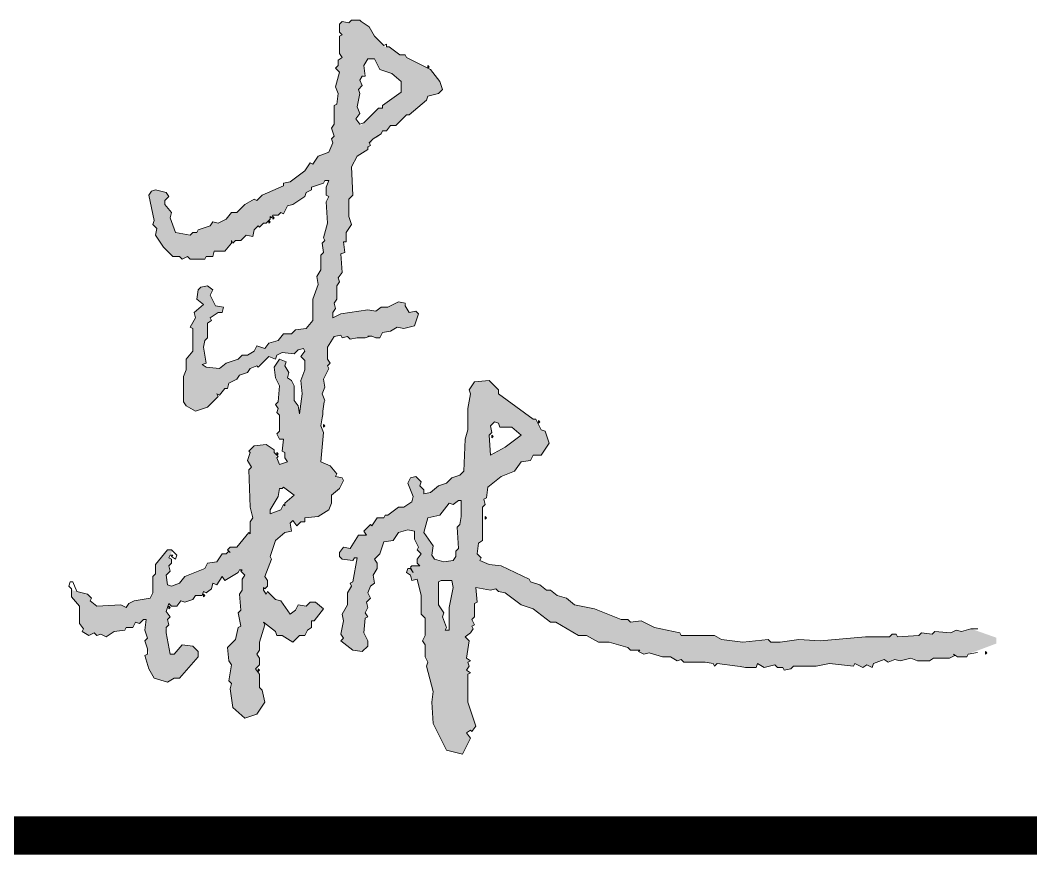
# Model space of a CAD drawing. Extents: x 609585 to 758557, y 501145 to 763045.
# Drawn here: x 756492 to 757408, y 509727 to 510484 of the extents above; entities that cross this region are included whole.
import ezdxf

# ---------------------------------------------------------------- set-up
doc = ezdxf.new("R2010")
doc.units = 0
doc.header["$LTSCALE"] = 1000
doc.header["$MEASUREMENT"] = 0
doc.layers.add('图框', color=140, linetype='Continuous')
doc.layers.add('签名', color=7, linetype='Continuous', lineweight=18)

msp = doc.modelspace()

# ---------------------------------------------------------------- hatches: boundary and pattern name
at = {"layer": '签名'}
h = msp.add_hatch(color=2, dxfattribs=at)
h.dxf.hatch_style = 1
h.paths.add_polyline_path([(756688.53, 510006.21), (756682.48, 510006.21), (756680.07, 510003.79), (756681.27, 510002.58), (756678.86, 510000.16), (756675.23, 510000.16), (756670.39, 509992.9), (756661.92, 509991.69), (756659.5, 509986.86), (756641.36, 509979.6), (756636.52, 509973.55), (756629.26, 509971.13), (756625.63, 509972.34), (756624.42, 509980.81), (756628.05, 509984.44), (756626.84, 509989.28), (756629.26, 509991.69), (756629.26, 509995.32), (756626.84, 509996.53), (756630.07, 510002.98), (756629.26, 510003.79), (756625.63, 510003.79), (756614.75, 509990.48), (756614.75, 509982.02), (756612.33, 509979.6), (756612.33, 509965.08), (756609.91, 509960.24), (756595.39, 509957.83), (756590.55, 509955.41), (756588.14, 509951.78), (756583.3, 509954.2), (756561.52, 509952.99), (756555.48, 509957.83), (756556.69, 509960.24), (756553.06, 509963.87), (756540.15, 509967.1), (756538.54, 509968.71), (756538.54, 509961.45), (756545.8, 509952.99), (756545.8, 509937.26), (756549.43, 509932.42), (756548.22, 509930), (756554.27, 509926.38), (756559.11, 509928.8), (756561.52, 509926.38), (756565.15, 509927.59), (756569.99, 509925.17), (756577.25, 509930), (756586.93, 509931.21), (756588.14, 509933.63), (756594.18, 509933.63), (756596.6, 509938.47), (756600.23, 509937.26), (756603.86, 509940.89), (756606.28, 509940.89), (756605.07, 509931.21), (756607.49, 509923.96), (756605.07, 509921.54), (756608.87, 509910.13), (756605.07, 509908.23), (756608.7, 509896.14), (756613.54, 509887.67), (756625.63, 509884.04), (756631.68, 509887.67), (756636.52, 509887.67), (756653.45, 509907.02), (756653.45, 509911.86), (756648.62, 509916.7), (756638.94, 509917.91), (756631.68, 509909.44), (756628.05, 509909.44), (756623.66, 509932.87), (756626.84, 509936.05), (756625.63, 509940.89), (756628.05, 509943.31), (756624.42, 509948.15), (756626.84, 509955.41), (756629.26, 509952.99), (756634.1, 509952.99), (756637.73, 509957.83), (756641.36, 509956.62), (756648.62, 509959.04), (756651.03, 509962.66), (756657.08, 509962.66), (756658.29, 509966.29), (756660.71, 509965.08), (756665.55, 509968.71), (756666.76, 509973.55), (756670.39, 509972.34), (756675.23, 509979.6), (756677.65, 509975.97), (756689.74, 509983.23), (756690.95, 509985.65), (756693.37, 509985.65), (756692.16, 509984.44), (756695.79, 509980.81), (756693.37, 509977.18), (756693.37, 509967.5), (756690.95, 509963.87), (756692.16, 509949.36), (756689.74, 509946.94), (756692.16, 509934.84), (756689.74, 509933.63), (756687.32, 509922.75), (756680.07, 509915.49), (756681.27, 509903.39), (756683.69, 509899.76), (756681.27, 509885.25), (756683.69, 509882.83), (756682.48, 509877.99), (756684.9, 509861.06), (756695.79, 509851.38), (756706.68, 509855.01), (756713.93, 509865.9), (756711.51, 509876.78), (756709.1, 509879.2), (756709.1, 509891.3), (756705.47, 509896.14), (756709.1, 509899.76), (756709.1, 509905.81), (756706.68, 509909.44), (756709.1, 509913.07), (756709.1, 509920.33), (756713.93, 509936.05), (756712.72, 509938.47), (756723.61, 509930), (756724.82, 509926.38), (756729.66, 509926.38), (756739.34, 509920.33), (756745.38, 509926.38), (756750.22, 509926.38), (756752.64, 509931.21), (756756.27, 509933.63), (756756.27, 509939.68), (756758.69, 509939.68), (756767.16, 509950.57), (756759.9, 509956.62), (756755.06, 509956.62), (756751.43, 509952.99), (756744.17, 509954.2), (756741.75, 509949.36), (756736.92, 509945.73), (756728.45, 509957.83), (756723.61, 509959.04), (756716.35, 509966.29), (756715.14, 509963.87), (756712.72, 509967.5), (756712.72, 509969.92), (756713.93, 509968.71), (756716.35, 509971.13), (756716.35, 509975.97), (756713.93, 509979.6), (756719.98, 509995.32), (756718.77, 509997.74), (756723.61, 510012.26), (756732.08, 510019.52), (756738.13, 510020.72), (756736.92, 510027.98), (756739.34, 510030.4), (756742.96, 510025.56), (756746.59, 510029.19), (756750.22, 510029.19), (756750.22, 510032.82), (756756.94, 510033.49), (756757.48, 510034.03), (756757.92, 510033.59), (756762.32, 510034.03), (756771.99, 510040.08), (756774.41, 510046.13), (756774.41, 510053.38), (756781.67, 510059.43), (756785.3, 510066.69), (756784.09, 510069.11), (756778.04, 510070.32), (756779.25, 510072.74), (756773.2, 510080), (756764.74, 510083.62), (756767.16, 510110.24), (756764.74, 510116.28), (756766.47, 510126.7), (756766.5, 510129.34), (756767.71, 510137.8), (756768.37, 510139.27), (756765.95, 510145.31), (756768.37, 510151.36), (756767.16, 510158.62), (756771.99, 510168.3), (756770.79, 510170.72), (756773.2, 510173.13), (756770.79, 510176.76), (756770.79, 510187.65), (756776.83, 510197.33), (756782.88, 510198.54), (756784.09, 510196.12), (756788.93, 510197.33), (756791.35, 510194.91), (756797.4, 510196.12), (756799.16, 510195.95), (756804, 510195.95), (756808.28, 510197.33), (756808.89, 510197.58), (756812.52, 510197.58), (756814.33, 510196.12), (756817.96, 510196.12), (756820.38, 510200.96), (756827.64, 510202.16), (756833.68, 510205.79), (756839.73, 510204.58), (756849.41, 510207), (756853.04, 510217.89), (756850.62, 510220.31), (756844.57, 510219.1), (756839.29, 510227.9), (756834.89, 510228.78), (756825.22, 510223.94), (756819.17, 510223.94), (756814.33, 510220.31), (756807.07, 510221.52), (756782.88, 510217.89), (756775.62, 510214.26), (756775.62, 510219.1), (756778.04, 510222.73), (756776.83, 510227.57), (756779.25, 510231.2), (756779.25, 510243.29), (756781.67, 510246.92), (756780.46, 510250.55), (756784.09, 510255.39), (756782.88, 510272.32), (756786.51, 510273.53), (756785.3, 510283.21), (756787.72, 510283.21), (756787.72, 510291.68), (756792.56, 510298.93), (756790.14, 510306.19), (756790.14, 510321.92), (756793.77, 510325.54), (756792.56, 510350.95), (756797.4, 510360.62), (756807.07, 510366.67), (756809.3, 510370.69), (756811.91, 510376.35), (756816.87, 510378), (756820.38, 510383.6), (756824.01, 510383.6), (756827.64, 510388.44), (756832.47, 510388.44), (756842.15, 510398.12), (756844.57, 510398.12), (756860.3, 510411.43), (756861.51, 510415.05), (756871.18, 510417.47), (756874.81, 510421.1), (756872.39, 510428.36), (756863.92, 510439.25), (756842.15, 510450.13), (756840.94, 510452.55), (756836.1, 510452.55), (756826.43, 510459.81), (756822.8, 510459.81), (756813.12, 510469.49), (756808.28, 510477.95), (756799.21, 510484), (756792.56, 510484), (756790.14, 510481.58), (756784.09, 510482.79), (756781.67, 510480.37), (756781.67, 510473.12), (756784.09, 510470.7), (756781.67, 510469.49), (756781.67, 510453.76), (756784.09, 510450.13), (756780.46, 510447.71), (756780.46, 510442.88), (756778.04, 510440.46), (756781.67, 510436.83), (756778.04, 510423.52), (756780.46, 510417.47), (756779.25, 510407.8), (756776.83, 510406.59), (756776.83, 510389.65), (756774.41, 510386.02), (756776.83, 510378.77), (756774.41, 510376.35), (756775.62, 510372.72), (756771.99, 510364.25), (756762.32, 510360.62), (756757.48, 510353.36), (756755.06, 510354.57), (756750.22, 510347.32), (756736.92, 510337.64), (756730.87, 510336.43), (756730.87, 510334.01), (756711.51, 510325.54), (756706.68, 510320.71), (756704.26, 510321.92), (756695.79, 510317.08), (756688.53, 510309.82), (756683.69, 510309.82), (756678.86, 510303.77), (756671.6, 510300.14), (756666.76, 510301.35), (756664.34, 510297.72), (756653.45, 510294.09), (756652.24, 510291.68), (756648.62, 510291.68), (756646.2, 510289.26), (756632.89, 510291.68), (756628.05, 510304.98), (756629.26, 510309.82), (756623.21, 510317.08), (756623.21, 510320.71), (756626.84, 510324.33), (756624.42, 510327.96), (756614.75, 510330.38), (756611.12, 510329.17), (756608.7, 510325.54), (756613.54, 510302.56), (756612.33, 510298.93), (756615.96, 510295.3), (756614.75, 510289.26), (756622, 510278.37), (756630.47, 510269.9), (756636.52, 510269.9), (756638.94, 510267.48), (756643.78, 510269.9), (756646.2, 510267.48), (756659.5, 510267.48), (756660.71, 510269.9), (756666.76, 510269.9), (756667.97, 510274.74), (756677.65, 510274.74), (756683.69, 510282), (756683.69, 510284.42), (756684.9, 510282), (756687.32, 510284.42), (756692.16, 510284.42), (756697, 510289.26), (756703.05, 510288.05), (756704.26, 510294.09), (756707.89, 510297.72), (756709.1, 510296.51), (756712.72, 510300.14), (756715.14, 510300.14), (756718.77, 510303.77), (756718.77, 510306.19), (756719.98, 510304.98), (756721.19, 510307.4), (756726.03, 510307.4), (756728.45, 510309.82), (756730.87, 510308.61), (756734.5, 510315.87), (756739.34, 510317.08), (756750.22, 510324.33), (756751.43, 510327.96), (756756.27, 510330.38), (756756.27, 510332.8), (756767.16, 510336.43), (756768.37, 510338.85), (756771.99, 510338.85), (756769.58, 510332.8), (756769.58, 510325.54), (756771.99, 510324.33), (756769.58, 510319.5), (756770.79, 510300.14), (756767.16, 510286.84), (756768.37, 510284.42), (756765.95, 510282), (756767.16, 510273.53), (756764.74, 510271.11), (756764.74, 510257.81), (756761.11, 510251.76), (756762.32, 510244.5), (756757.48, 510231.2), (756757.48, 510211.84), (756751.43, 510204.58), (756741.75, 510203.37), (756738.13, 510199.75), (756730.87, 510199.75), (756726.03, 510193.7), (756717.56, 510191.28), (756713.93, 510186.44), (756706.68, 510188.86), (756704.26, 510184.02), (756698.21, 510180.39), (756693.37, 510180.39), (756689.74, 510176.76), (756678.86, 510173.13), (756672.81, 510168.3), (756660.71, 510169.51), (756657.08, 510171.92), (756660.71, 510173.13), (756658.29, 510187.65), (756659.5, 510193.7), (756661.92, 510196.12), (756661.92, 510209.42), (756665.55, 510211.84), (756664.34, 510214.26), (756671.6, 510219.1), (756675.23, 510219.1), (756676.44, 510223.94), (756669.18, 510225.15), (756664.34, 510234.82), (756666.76, 510239.66), (756661.92, 510243.29), (756655.87, 510242.08), (756653.45, 510239.66), (756652.24, 510231.2), (756658.29, 510226.36), (756649.83, 510219.1), (756651.03, 510214.26), (756646.2, 510205.79), (756648.62, 510204.58), (756648.62, 510184.02), (756642.57, 510176.76), (756642.57, 510167.09), (756640.15, 510161.04), (756640.15, 510138.06), (756642.57, 510134.43), (756651.03, 510129.59), (756661.92, 510133.22), (756671.6, 510142.89), (756670.39, 510145.31), (756672.81, 510144.1), (756677.65, 510150.15), (756680.07, 510150.15), (756681.27, 510154.99), (756688.53, 510158.62), (756690.95, 510162.25), (756698.21, 510164.67), (756700.63, 510168.3), (756710.71, 510172.33), (756717.56, 510179.18), (756723.61, 510176.76), (756724.82, 510180.39), (756729.66, 510182.81), (756740.55, 510181.6), (756744.17, 510185.23), (756749.01, 510186.44), (756750.22, 510184.02), (756746.59, 510179.18), (756750.22, 510175.55), (756750.22, 510167.09), (756746.59, 510157.41), (756747.8, 510145.31), (756745.38, 510127.17), (756744.17, 510134.43), (756740.55, 510139.27), (756740.55, 510152.57), (756738.13, 510157.41), (756734.5, 510159.83), (756735.71, 510164.67), (756732.08, 510170.72), (756733.29, 510174.34), (756727.24, 510176.76), (756722.4, 510169.51), (756723.61, 510159.83), (756727.24, 510152.57), (756726.03, 510138.06), (756723.61, 510135.64), (756726.03, 510132.01), (756724.82, 510128.38), (756727.24, 510125.96), (756727.24, 510111.44), (756724.82, 510109.03), (756727.24, 510104.19), (756730.87, 510104.19), (756729.66, 510093.3), (756732.08, 510092.09), (756732.08, 510087.25), (756734.5, 510083.62), (756727.24, 510081.2), (756723.21, 510091.28), (756722.4, 510092.09), (756722.4, 510094.51), (756715.14, 510099.35), (756704.26, 510098.14), (756699.42, 510093.3), (756700.63, 510092.09), (756698.21, 510084.83), (756701.84, 510078.79), (756699.42, 510076.37), (756700.63, 510042.5), (756703.05, 510032.82), (756700.63, 510029.19), (756700.63, 510018.31), (756699.42, 510019.52)])
h.paths.add_polyline_path([(756718.77, 510036.45), (756718.77, 510040.08), (756726.03, 510052.17), (756727.24, 510059.43), (756729.66, 510059.43), (756730.87, 510060.64), (756740.55, 510053.38), (756732.08, 510046.13), (756732.08, 510043.71), (756730.87, 510044.92), (756728.45, 510040.08)], flags=16)
h.paths.add_polyline_path([(756796.19, 510394.49), (756799.82, 510399.33), (756797.4, 510405.38), (756799.82, 510417.47), (756798.61, 510421.1), (756802.23, 510424.73), (756799.82, 510429.57), (756804.27, 510436.25), (756803.44, 510442.88), (756807.07, 510448.92), (756813.12, 510448.92), (756817.96, 510439.25), (756828.85, 510435.62), (756837.31, 510428.36), (756837.31, 510418.68), (756820.38, 510406.59), (756820.38, 510404.17), (756816.75, 510404.17), (756800.85, 510388.27)], flags=16)
h = msp.add_hatch(color=2, dxfattribs=at)
h.dxf.hatch_style = 1
h.paths.add_polyline_path([(756886.91, 509997.74), (756884.49, 509994.11), (756876.02, 509992.9), (756867.55, 509995.32), (756865.13, 509998.95), (756866.34, 510007.42), (756857.88, 510019.52), (756861.51, 510032.82), (756872.39, 510035.24), (756880.86, 510046.13), (756884.49, 510044.92), (756889.33, 510048.55), (756891.75, 510048.55), (756891.75, 510034.03), (756890.54, 510026.77), (756888.12, 510024.35), (756889.33, 510005), (756886.91, 510002.58)], flags=16)
h.paths.add_polyline_path([(756883.28, 509975.97), (756884.49, 509969.92), (756880.86, 509951.78), (756880.86, 509931.21), (756877.23, 509931.21), (756878.44, 509933.63), (756874.81, 509943.31), (756876.02, 509946.94), (756871.18, 509954.2), (756871.18, 509974.76), (756873.6, 509975.97)], flags=16)
h.paths.add_polyline_path([(756918.36, 510089.67), (756917.15, 510107.82), (756919.57, 510110.24), (756918.36, 510116.28), (756920.78, 510118.7), (756921.99, 510119.91), (756925.61, 510118.7), (756926.82, 510115.07), (756937.71, 510115.07), (756946.18, 510107.82), (756931.66, 510096.93)], flags=16)
h.paths.add_polyline_path([(756919.57, 510105.4), (756919.57, 510107.82), (756920.78, 510106.61)], flags=0)
h.paths.add_polyline_path([(757376.74, 509918.93), (757376.77, 509924.32), (757353.81, 509932.42), (757345.35, 509930), (757340.51, 509931.21), (757335.67, 509928.8), (757321.15, 509930), (757318.73, 509927.59), (757309.06, 509928.8), (757306.64, 509926.38), (757287.28, 509925.17), (757286.07, 509927.59), (757282.45, 509927.59), (757280.03, 509925.17), (757258.25, 509925.17), (757217.13, 509921.54), (757197.77, 509922.75), (757180.84, 509920.33), (757172.37, 509920.33), (757169.95, 509922.75), (757146.97, 509920.33), (757127.62, 509922.75), (757121.57, 509926.38), (757091.33, 509926.38), (757090.12, 509928.8), (757067.14, 509933.63), (757055.04, 509939.68), (757045.36, 509938.47), (757042.95, 509940.89), (757036.9, 509940.89), (757012.71, 509950.57), (756994.56, 509954.2), (756987.3, 509960.24), (756978.84, 509962.66), (756972.79, 509967.5), (756969.16, 509967.5), (756963.11, 509972.34), (756954.64, 509974.76), (756953.43, 509977.18), (756928.03, 509989.28), (756917.15, 509990.48), (756908.68, 509994.11), (756909.89, 509996.53), (756906.26, 510000.16), (756907.47, 510009.84), (756911.1, 510012.26), (756911.1, 510042.5), (756913.52, 510044.92), (756912.31, 510049.76), (756914.73, 510050.96), (756915.94, 510060.64), (756928.03, 510070.32), (756940.13, 510075.16), (756946.18, 510083.62), (756954.64, 510084.83), (756957.06, 510089.67), (756964.32, 510089.67), (756971.58, 510100.56), (756967.95, 510111.44), (756964.32, 510112.65), (756959.48, 510122.33), (756957.06, 510122.33), (756925.61, 510145.31), (756925.61, 510148.94), (756917.15, 510157.41), (756903.84, 510156.2), (756899, 510148.94), (756900.21, 510145.31), (756897.79, 510132.01), (756897.79, 510112.65), (756895.37, 510104.19), (756894.16, 510075.16), (756890.54, 510071.53), (756883.28, 510069.11), (756878.44, 510064.27), (756871.18, 510061.85), (756863.92, 510055.8), (756857.88, 510054.59), (756857.88, 510058.22), (756854.25, 510061.85), (756855.46, 510065.48), (756850.62, 510070.32), (756845.78, 510069.11), (756843.36, 510064.27), (756848.2, 510052.17), (756846.99, 510047.34), (756839.73, 510042.5), (756834.89, 510042.5), (756825.22, 510035.24), (756822.8, 510035.24), (756821.59, 510032.82), (756815.54, 510032.82), (756810.7, 510025.56), (756809.49, 510026.77), (756803.44, 510020.72), (756805.86, 510017.1), (756798.61, 510017.1), (756791.35, 510005), (756785.3, 510006.21), (756781.67, 510001.37), (756781.67, 509997.74), (756784.09, 509995.32), (756793.77, 509994.11), (756794.98, 509996.53), (756797.4, 509996.53), (756793.77, 509974.76), (756791.35, 509973.55), (756792.56, 509971.13), (756788.93, 509965.08), (756788.93, 509954.2), (756784.09, 509945.73), (756785.3, 509939.68), (756782.88, 509927.59), (756785.3, 509923.96), (756782.88, 509921.54), (756793.77, 509913.07), (756802.23, 509911.86), (756807.07, 509916.7), (756807.07, 509921.54), (756803.44, 509928.8), (756804.65, 509942.1), (756807.07, 509943.31), (756804.65, 509946.94), (756807.07, 509951.78), (756805.86, 509956.62), (756809.49, 509960.24), (756807.07, 509965.08), (756809.49, 509971.13), (756813.12, 509973.55), (756811.91, 509980.81), (756815.54, 509986.86), (756815.54, 509991.69), (756813.12, 509995.32), (756817.96, 510000.16), (756821.59, 510011.05), (756830.06, 510012.26), (756834.89, 510019.52), (756843.36, 510021.93), (756849.41, 510020.72), (756849.41, 510013.47), (756853.04, 510006.21), (756851.83, 510003.79), (756855.46, 510000.16), (756851.83, 509995.32), (756851.83, 509991.69), (756854.25, 509989.28), (756846.99, 509989.28), (756845.78, 509988.07), (756848.2, 509983.23), (756845.78, 509986.86), (756843.36, 509986.86), (756842.15, 509983.23), (756845.78, 509980.81), (756846.99, 509975.97), (756851.83, 509977.18), (756855.46, 509962.66), (756855.46, 509945.73), (756859.09, 509942.1), (756859.09, 509926.38), (756856.67, 509921.54), (756859.09, 509917.91), (756859.09, 509907.02), (756861.51, 509902.18), (756860.3, 509898.56), (756866.34, 509875.57), (756865.13, 509865.9), (756866.34, 509846.54), (756878.44, 509822.35), (756892.95, 509818.72), (756900.21, 509833.24), (756896.58, 509838.08), (756900.21, 509840.49), (756901.42, 509839.28), (756905.05, 509844.12), (756897.79, 509865.9), (756897.79, 509891.3), (756900.21, 509892.51), (756896.58, 509894.93), (756899, 509898.56), (756897.79, 509902.18), (756900.21, 509903.39), (756896.58, 509905.81), (756899, 509921.54), (756895.37, 509925.17), (756900.21, 509928.8), (756902.63, 509932.42), (756901.42, 509934.84), (756903.84, 509936.05), (756901.42, 509940.89), (756903.84, 509943.31), (756903.84, 509955.41), (756906.26, 509956.62), (756905.05, 509969.92), (756918.36, 509967.5), (756923.19, 509968.71), (756925.61, 509966.29), (756931.66, 509965.08), (756946.18, 509954.2), (756957.06, 509950.57), (756972.79, 509938.47), (756977.63, 509938.47), (756998.19, 509926.38), (757005.45, 509926.38), (757016.33, 509920.33), (757026.01, 509920.33), (757042.95, 509915.49), (757045.36, 509913.07), (757053.83, 509913.07), (757052.62, 509911.86), (757057.46, 509909.44), (757062.3, 509910.65), (757074.39, 509907.02), (757081.65, 509907.02), (757087.7, 509903.39), (757091.33, 509904.6), (757093.75, 509902.18), (757113.1, 509902.18), (757120.36, 509900.97), (757121.57, 509898.56), (757123.99, 509900.97), (757142.13, 509898.56), (757145.53, 509897.96), (757149.39, 509897.35), (757159.07, 509897.35), (757160.28, 509900.97), (757166.32, 509897.35), (757176, 509899.76), (757178.42, 509897.35), (757183.26, 509897.35), (757184.47, 509894.93), (757190.52, 509896.14), (757192.94, 509898.56), (757213.5, 509898.56), (757225.59, 509900.97), (757247.37, 509898.56), (757248.58, 509900.97), (757255.83, 509897.35), (757259.46, 509899.76), (757264.3, 509897.35), (757265.51, 509900.97), (757275.19, 509904.6), (757278.82, 509902.18), (757284.87, 509904.6), (757289.7, 509903.39), (757299.38, 509905.81), (757305.43, 509903.39), (757316.31, 509903.39), (757319.94, 509905.81), (757334.46, 509905.81), (757339.3, 509908.23), (757338.09, 509909.44), (757341.72, 509907.02), (757350.18, 509907.02), (757351.39, 509909.44)])

# ---------------------------------------------------------------- linework, layer by layer
at = {"layer": '图框', "const_width": 35}
msp.add_lwpolyline([(750561.92, 509744.98), (757561.92, 509744.98)], dxfattribs=at)
at = {"layer": '签名', "color": 2, "elevation": 9704994.47}
for points in [[(756801.03, 510482.79), (756799.82, 510484), (756792.56, 510484), (756790.14, 510481.58), (756784.09, 510482.79), (756781.67, 510480.37), (756781.67, 510473.12), (756784.09, 510470.7), (756781.67, 510469.49), (756781.67, 510453.76), (756784.09, 510450.13), (756780.46, 510447.71), (756780.46, 510442.88), (756778.04, 510440.46), (756781.67, 510436.83), (756778.04, 510423.52), (756780.46, 510417.47), (756779.25, 510407.8), (756776.83, 510406.59), (756776.83, 510389.65), (756774.41, 510386.02), (756776.83, 510378.77), (756774.41, 510376.35), (756775.62, 510372.72), (756771.99, 510364.25), (756762.32, 510360.62), (756757.48, 510353.36), (756755.06, 510354.57), (756750.22, 510347.32), (756736.92, 510337.64), (756730.87, 510336.43), (756730.87, 510334.01), (756711.51, 510325.54), (756706.68, 510320.71), (756704.26, 510321.92), (756695.79, 510317.08), (756688.53, 510309.82), (756683.69, 510309.82), (756678.86, 510303.77), (756671.6, 510300.14), (756666.76, 510301.35), (756664.34, 510297.72), (756653.45, 510294.09), (756652.24, 510291.68), (756648.62, 510291.68), (756646.2, 510289.26), (756632.89, 510291.68), (756628.05, 510304.98), (756629.26, 510309.82), (756623.21, 510317.08), (756623.21, 510320.71), (756626.84, 510324.33), (756624.42, 510327.96), (756614.75, 510330.38), (756611.12, 510329.17), (756608.7, 510325.54), (756613.54, 510302.56), (756612.33, 510298.93), (756615.96, 510295.3), (756614.75, 510289.26), (756622, 510278.37), (756630.47, 510269.9), (756636.52, 510269.9), (756638.94, 510267.48), (756643.78, 510269.9), (756646.2, 510267.48), (756659.5, 510267.48), (756660.71, 510269.9), (756666.76, 510269.9), (756667.97, 510274.74), (756677.65, 510274.74), (756683.69, 510282), (756683.69, 510284.42), (756684.9, 510282), (756687.32, 510284.42), (756692.16, 510284.42), (756697, 510289.26), (756703.05, 510288.05), (756704.26, 510294.09), (756707.89, 510297.72), (756709.1, 510296.51), (756712.72, 510300.14), (756715.14, 510300.14), (756718.77, 510303.77), (756718.77, 510306.19), (756719.98, 510304.98), (756721.19, 510307.4), (756726.03, 510307.4), (756728.45, 510309.82), (756730.87, 510308.61), (756734.5, 510315.87), (756739.34, 510317.08), (756750.22, 510324.33), (756751.43, 510327.96), (756756.27, 510330.38), (756756.27, 510332.8), (756767.16, 510336.43), (756768.37, 510338.85), (756771.99, 510338.85), (756769.58, 510332.8), (756769.58, 510325.54), (756771.99, 510324.33), (756769.58, 510319.5), (756770.79, 510300.14), (756767.16, 510286.84), (756768.37, 510284.42), (756765.95, 510282), (756767.16, 510273.53), (756764.74, 510271.11), (756764.74, 510257.81), (756761.11, 510251.76), (756762.32, 510244.5), (756757.48, 510231.2), (756757.48, 510211.84), (756751.43, 510204.58), (756741.75, 510203.37), (756738.13, 510199.75), (756730.87, 510199.75), (756726.03, 510193.7), (756717.56, 510191.28), (756713.93, 510186.44), (756706.68, 510188.86), (756704.26, 510184.02), (756698.21, 510180.39), (756693.37, 510180.39), (756689.74, 510176.76), (756678.86, 510173.13), (756672.81, 510168.3), (756660.71, 510169.51), (756657.08, 510171.92), (756660.71, 510173.13), (756658.29, 510187.65), (756659.5, 510193.7), (756661.92, 510196.12), (756661.92, 510209.42), (756665.55, 510211.84), (756664.34, 510214.26), (756671.6, 510219.1), (756675.23, 510219.1), (756676.44, 510223.94), (756669.18, 510225.15), (756664.34, 510234.82), (756666.76, 510239.66), (756661.92, 510243.29), (756655.87, 510242.08), (756653.45, 510239.66), (756652.24, 510231.2), (756658.29, 510226.36), (756649.83, 510219.1), (756651.03, 510214.26), (756646.2, 510205.79), (756648.62, 510204.58), (756648.62, 510184.02), (756642.57, 510176.76), (756642.57, 510167.09), (756640.15, 510161.04), (756640.15, 510138.06), (756642.57, 510134.43), (756651.03, 510129.59), (756661.92, 510133.22), (756671.6, 510142.89), (756670.39, 510145.31), (756672.81, 510144.1), (756677.65, 510150.15), (756680.07, 510150.15), (756681.27, 510154.99), (756688.53, 510158.62), (756690.95, 510162.25), (756698.21, 510164.67), (756700.63, 510168.3), (756706.68, 510170.72), (756707.89, 510169.51), (756717.56, 510179.18), (756723.61, 510176.76), (756724.82, 510180.39), (756729.66, 510182.81), (756740.55, 510181.6), (756744.17, 510185.23), (756749.01, 510186.44), (756750.22, 510184.02), (756746.59, 510179.18), (756750.22, 510175.55), (756750.22, 510167.09), (756746.59, 510157.41), (756747.8, 510145.31), (756745.38, 510127.17), (756744.17, 510134.43), (756740.55, 510139.27), (756740.55, 510152.57), (756738.13, 510157.41), (756734.5, 510159.83), (756735.71, 510164.67), (756732.08, 510170.72), (756733.29, 510174.34), (756727.24, 510176.76), (756722.4, 510169.51), (756723.61, 510159.83), (756727.24, 510152.57), (756726.03, 510138.06), (756723.61, 510135.64), (756726.03, 510132.01), (756724.82, 510128.38), (756727.24, 510125.96), (756727.24, 510111.44), (756724.82, 510109.03), (756727.24, 510104.19), (756730.87, 510104.19), (756729.66, 510093.3), (756732.08, 510092.09), (756732.08, 510087.25), (756734.5, 510083.62), (756727.24, 510081.2), (756724.82, 510087.25), (756726.03, 510088.46), (756722.4, 510092.09), (756722.4, 510094.51), (756715.14, 510099.35), (756704.26, 510098.14), (756699.42, 510093.3), (756700.63, 510092.09), (756698.21, 510084.83), (756701.84, 510078.79), (756699.42, 510076.37), (756700.63, 510042.5), (756703.05, 510032.82), (756700.63, 510029.19), (756700.63, 510018.31), (756699.42, 510019.52), (756688.53, 510006.21), (756682.48, 510006.21), (756680.07, 510003.79), (756682.48, 510001.37), (756681.27, 510002.58), (756678.86, 510000.16), (756675.23, 510000.16), (756670.39, 509992.9), (756661.92, 509991.69), (756659.5, 509986.86), (756641.36, 509979.6), (756636.52, 509973.55), (756629.26, 509971.13), (756625.63, 509972.34), (756624.42, 509980.81), (756628.05, 509984.44), (756626.84, 509989.28), (756629.26, 509991.69), (756629.26, 509995.32), (756626.84, 509996.53), (756628.05, 509998.95), (756630.47, 509998.95), (756629.26, 509997.74), (756632.89, 509995.32), (756634.1, 509998.95), (756629.26, 510003.79), (756625.63, 510003.79), (756614.75, 509990.48), (756614.75, 509982.02), (756612.33, 509979.6), (756612.33, 509965.08), (756609.91, 509960.24), (756595.39, 509957.83), (756590.55, 509955.41), (756588.14, 509951.78), (756583.3, 509954.2), (756561.52, 509952.99), (756555.48, 509957.83), (756556.69, 509960.24), (756553.06, 509963.87), (756543.38, 509966.29), (756539.75, 509974.76), (756537.33, 509974.76), (756536.12, 509971.13), (756538.54, 509968.71), (756538.54, 509961.45), (756545.8, 509952.99), (756545.8, 509937.26), (756549.43, 509932.42), (756548.22, 509930), (756554.27, 509926.38), (756559.11, 509928.8), (756561.52, 509926.38), (756565.15, 509927.59), (756569.99, 509925.17), (756577.25, 509930), (756586.93, 509931.21), (756588.14, 509933.63), (756594.18, 509933.63), (756596.6, 509938.47), (756600.23, 509937.26), (756603.86, 509940.89), (756606.28, 509940.89), (756605.07, 509931.21), (756607.49, 509923.96), (756605.07, 509921.54), (756607.49, 509914.28), (756607.49, 509909.44), (756605.07, 509908.23), (756608.7, 509896.14), (756613.54, 509887.67), (756625.63, 509884.04), (756631.68, 509887.67), (756636.52, 509887.67), (756653.45, 509907.02), (756653.45, 509911.86), (756648.62, 509916.7), (756638.94, 509917.91), (756631.68, 509909.44), (756628.05, 509909.44), (756624.42, 509928.8), (756624.42, 509933.63), (756626.84, 509936.05), (756625.63, 509940.89), (756628.05, 509943.31), (756624.42, 509948.15), (756626.84, 509955.41), (756629.26, 509952.99), (756634.1, 509952.99), (756637.73, 509957.83), (756641.36, 509956.62), (756648.62, 509959.04), (756651.03, 509962.66), (756657.08, 509962.66), (756658.29, 509966.29), (756660.71, 509965.08), (756665.55, 509968.71), (756666.76, 509973.55), (756670.39, 509972.34), (756675.23, 509979.6), (756677.65, 509975.97), (756689.74, 509983.23), (756690.95, 509985.65), (756693.37, 509985.65), (756692.16, 509984.44), (756695.79, 509980.81), (756693.37, 509977.18), (756693.37, 509967.5), (756690.95, 509963.87), (756692.16, 509949.36), (756689.74, 509946.94), (756692.16, 509934.84), (756689.74, 509933.63), (756687.32, 509922.75), (756680.07, 509915.49), (756681.27, 509903.39), (756683.69, 509899.76), (756681.27, 509885.25), (756683.69, 509882.83), (756682.48, 509877.99), (756684.9, 509861.06), (756695.79, 509851.38), (756706.68, 509855.01), (756713.93, 509865.9), (756711.51, 509876.78), (756709.1, 509879.2), (756709.1, 509891.3), (756705.47, 509896.14), (756709.1, 509899.76), (756709.1, 509905.81), (756706.68, 509909.44), (756709.1, 509913.07), (756709.1, 509920.33), (756713.93, 509936.05), (756712.72, 509938.47), (756723.61, 509930), (756724.82, 509926.38), (756729.66, 509926.38), (756739.34, 509920.33), (756745.38, 509926.38), (756750.22, 509926.38), (756752.64, 509931.21), (756756.27, 509933.63), (756756.27, 509939.68), (756758.69, 509939.68), (756767.16, 509950.57), (756759.9, 509956.62), (756755.06, 509956.62), (756751.43, 509952.99), (756744.17, 509954.2), (756741.75, 509949.36), (756736.92, 509945.73), (756728.45, 509957.83), (756723.61, 509959.04), (756716.35, 509966.29), (756715.14, 509963.87), (756712.72, 509967.5), (756712.72, 509969.92), (756713.93, 509968.71), (756716.35, 509971.13), (756716.35, 509975.97), (756713.93, 509979.6), (756719.98, 509995.32), (756718.77, 509997.74), (756723.61, 510012.26), (756732.08, 510019.52), (756738.13, 510020.72), (756736.92, 510027.98), (756739.34, 510030.4), (756742.96, 510025.56), (756746.59, 510029.19), (756750.22, 510029.19), (756750.22, 510032.82), (756762.32, 510034.03), (756771.99, 510040.08), (756774.41, 510046.13), (756774.41, 510053.38), (756781.67, 510059.43), (756785.3, 510066.69), (756784.09, 510069.11), (756778.04, 510070.32), (756779.25, 510072.74), (756773.2, 510080), (756764.74, 510083.62), (756767.16, 510110.24), (756764.74, 510116.28), (756765.95, 510123.54), (756766.55, 510126.56), (756766.54, 510129.59), (756767.75, 510138.06), (756768.37, 510139.27), (756765.95, 510145.31), (756768.37, 510151.36), (756767.16, 510158.62), (756771.99, 510168.3), (756770.79, 510170.72), (756773.2, 510173.13), (756770.79, 510176.76), (756770.79, 510187.65), (756776.83, 510197.33), (756782.88, 510198.54), (756784.09, 510196.12), (756788.93, 510197.33), (756791.35, 510194.91), (756797.4, 510196.12), (756799.82, 510195.95), (756804.65, 510195.95), (756808.28, 510197.33), (756807.07, 510197.58), (756810.7, 510197.58), (756814.33, 510196.12), (756817.96, 510196.12), (756820.38, 510200.96), (756827.64, 510202.16), (756833.68, 510205.79), (756839.73, 510204.58), (756849.41, 510207), (756853.04, 510217.89), (756850.62, 510220.31), (756844.57, 510219.1), (756840.94, 510225.15), (756840.94, 510227.57), (756834.89, 510228.78), (756825.22, 510223.94), (756819.17, 510223.94), (756814.33, 510220.31), (756807.07, 510221.52), (756782.88, 510217.89), (756775.62, 510214.26), (756775.62, 510219.1), (756778.04, 510222.73), (756776.83, 510227.57), (756779.25, 510231.2), (756779.25, 510243.29), (756781.67, 510246.92), (756780.46, 510250.55), (756784.09, 510255.39), (756782.88, 510272.32), (756786.51, 510273.53), (756785.3, 510283.21), (756787.72, 510283.21), (756787.72, 510291.68), (756792.56, 510298.93), (756790.14, 510306.19), (756790.14, 510321.92), (756793.77, 510325.54), (756792.56, 510350.95), (756797.4, 510360.62), (756807.07, 510366.67), (756807.07, 510369.09), (756809.49, 510370.3), (756808.28, 510372.72), (756811.91, 510376.35), (756819.17, 510381.01), (756820.38, 510383.6), (756824.01, 510383.6), (756827.64, 510388.44), (756832.47, 510388.44), (756842.15, 510398.12), (756844.57, 510398.12), (756860.3, 510411.43), (756861.51, 510415.05), (756871.18, 510417.47), (756874.81, 510421.1), (756872.39, 510428.36), (756863.92, 510439.25), (756842.15, 510450.13), (756840.94, 510452.55), (756836.1, 510452.55), (756826.43, 510459.81), (756824.01, 510459.81), (756824.01, 510462.23), (756821.59, 510461.02), (756813.12, 510469.49), (756808.28, 510477.95), (756801.03, 510482.79)], [(756807.07, 510448.92), (756813.12, 510448.92), (756817.96, 510439.25), (756828.85, 510435.62), (756837.31, 510428.36), (756837.31, 510418.68), (756820.38, 510406.59), (756820.38, 510404.17), (756816.75, 510404.17), (756803.44, 510390.86), (756799.82, 510389.65), (756796.19, 510394.49), (756799.82, 510399.33), (756797.4, 510405.38), (756799.82, 510417.47), (756798.61, 510421.1), (756802.23, 510424.73), (756799.82, 510429.57), (756802.23, 510433.2), (756804.65, 510433.2), (756803.44, 510442.88), (756807.07, 510448.92)], [(756862.71, 510441.67), (756861.51, 510442.88), (756861.51, 510440.46), (756862.71, 510441.67)], [(756718.77, 510301.35), (756717.56, 510302.56), (756717.56, 510300.14), (756718.77, 510301.35)], [(756722.4, 510304.98), (756721.19, 510306.19), (756721.19, 510303.77), (756722.4, 510304.98)], [(756918.36, 510156.2), (756917.15, 510157.41), (756903.84, 510156.2), (756899, 510148.94), (756900.21, 510145.31), (756897.79, 510132.01), (756897.79, 510112.65), (756895.37, 510104.19), (756894.16, 510075.16), (756890.54, 510071.53), (756883.28, 510069.11), (756878.44, 510064.27), (756871.18, 510061.85), (756863.92, 510055.8), (756857.88, 510054.59), (756857.88, 510058.22), (756854.25, 510061.85), (756855.46, 510065.48), (756850.62, 510070.32), (756845.78, 510069.11), (756843.36, 510064.27), (756848.2, 510052.17), (756846.99, 510047.34), (756839.73, 510042.5), (756834.89, 510042.5), (756825.22, 510035.24), (756822.8, 510035.24), (756821.59, 510032.82), (756815.54, 510032.82), (756810.7, 510025.56), (756809.49, 510026.77), (756803.44, 510020.72), (756805.86, 510017.1), (756798.61, 510017.1), (756791.35, 510005), (756785.3, 510006.21), (756781.67, 510001.37), (756781.67, 509997.74), (756784.09, 509995.32), (756793.77, 509994.11), (756794.98, 509996.53), (756797.4, 509996.53), (756793.77, 509974.76), (756791.35, 509973.55), (756792.56, 509971.13), (756788.93, 509965.08), (756788.93, 509954.2), (756784.09, 509945.73), (756785.3, 509939.68), (756782.88, 509927.59), (756785.3, 509923.96), (756782.88, 509921.54), (756793.77, 509913.07), (756802.23, 509911.86), (756807.07, 509916.7), (756807.07, 509921.54), (756803.44, 509928.8), (756804.65, 509942.1), (756807.07, 509943.31), (756804.65, 509946.94), (756807.07, 509951.78), (756805.86, 509956.62), (756809.49, 509960.24), (756807.07, 509965.08), (756809.49, 509971.13), (756813.12, 509973.55), (756811.91, 509980.81), (756815.54, 509986.86), (756815.54, 509991.69), (756813.12, 509995.32), (756817.96, 510000.16), (756821.59, 510011.05), (756830.06, 510012.26), (756834.89, 510019.52), (756843.36, 510021.93), (756849.41, 510020.72), (756849.41, 510013.47), (756853.04, 510006.21), (756851.83, 510003.79), (756855.46, 510000.16), (756851.83, 509995.32), (756851.83, 509991.69), (756854.25, 509989.28), (756846.99, 509989.28), (756845.78, 509988.07), (756848.2, 509983.23), (756845.78, 509986.86), (756843.36, 509986.86), (756842.15, 509983.23), (756845.78, 509980.81), (756846.99, 509975.97), (756851.83, 509977.18), (756855.46, 509962.66), (756855.46, 509945.73), (756859.09, 509942.1), (756859.09, 509926.38), (756856.67, 509921.54), (756859.09, 509917.91), (756859.09, 509907.02), (756861.51, 509902.18), (756860.3, 509898.56), (756866.34, 509875.57), (756865.13, 509865.9), (756866.34, 509846.54), (756878.44, 509822.35), (756892.95, 509818.72), (756900.21, 509833.24), (756896.58, 509838.08), (756900.21, 509840.49), (756901.42, 509839.28), (756905.05, 509844.12), (756897.79, 509865.9), (756897.79, 509891.3), (756900.21, 509892.51), (756896.58, 509894.93), (756899, 509898.56), (756897.79, 509902.18), (756900.21, 509903.39), (756896.58, 509905.81), (756899, 509921.54), (756895.37, 509925.17), (756900.21, 509928.8), (756902.63, 509932.42), (756901.42, 509934.84), (756903.84, 509936.05), (756901.42, 509940.89), (756903.84, 509943.31), (756903.84, 509955.41), (756906.26, 509956.62), (756905.05, 509969.92), (756918.36, 509967.5), (756923.19, 509968.71), (756925.61, 509966.29), (756931.66, 509965.08), (756946.18, 509954.2), (756957.06, 509950.57), (756972.79, 509938.47), (756977.63, 509938.47), (756998.19, 509926.38), (757005.45, 509926.38), (757016.33, 509920.33), (757026.01, 509920.33), (757042.95, 509915.49), (757045.36, 509913.07), (757053.83, 509913.07), (757052.62, 509911.86), (757057.46, 509909.44), (757062.3, 509910.65), (757074.39, 509907.02), (757081.65, 509907.02), (757087.7, 509903.39), (757091.33, 509904.6), (757093.75, 509902.18), (757113.1, 509902.18), (757120.36, 509900.97), (757121.57, 509898.56), (757123.99, 509900.97), (757142.13, 509898.56), (757144.55, 509898.11), (757149.39, 509897.35), (757159.07, 509897.35), (757160.28, 509900.97), (757166.32, 509897.35), (757176, 509899.76), (757178.42, 509897.35), (757183.26, 509897.35), (757184.47, 509894.93), (757190.52, 509896.14), (757192.94, 509898.56), (757213.5, 509898.56), (757225.59, 509900.97), (757247.37, 509898.56), (757248.58, 509900.97), (757255.83, 509897.35), (757259.46, 509899.76), (757264.3, 509897.35), (757265.51, 509900.97), (757275.19, 509904.6), (757278.82, 509902.18), (757284.87, 509904.6), (757289.7, 509903.39), (757299.38, 509905.81), (757305.43, 509903.39), (757316.31, 509903.39), (757319.94, 509905.81), (757334.46, 509905.81), (757339.3, 509908.23), (757338.09, 509909.44), (757341.72, 509907.02), (757350.18, 509907.02), (757351.39, 509909.44), (757359.85, 509910.85)], [(757359.98, 509932.42), (757353.81, 509932.42), (757345.35, 509930), (757340.51, 509931.21), (757335.67, 509928.8), (757321.15, 509930), (757318.73, 509927.59), (757309.06, 509928.8), (757306.64, 509926.38), (757287.28, 509925.17), (757286.07, 509927.59), (757282.45, 509927.59), (757280.03, 509925.17), (757258.25, 509925.17), (757217.13, 509921.54), (757197.77, 509922.75), (757180.84, 509920.33), (757172.37, 509920.33), (757169.95, 509922.75), (757146.97, 509920.33), (757127.62, 509922.75), (757121.57, 509926.38), (757091.33, 509926.38), (757090.12, 509928.8), (757067.14, 509933.63), (757055.04, 509939.68), (757045.36, 509938.47), (757042.95, 509940.89), (757036.9, 509940.89), (757012.71, 509950.57), (756994.56, 509954.2), (756987.3, 509960.24), (756978.84, 509962.66), (756972.79, 509967.5), (756969.16, 509967.5), (756963.11, 509972.34), (756954.64, 509974.76), (756953.43, 509977.18), (756928.03, 509989.28), (756917.15, 509990.48), (756908.68, 509994.11), (756909.89, 509996.53), (756906.26, 510000.16), (756907.47, 510009.84), (756911.1, 510012.26), (756911.1, 510042.5), (756913.52, 510044.92), (756912.31, 510049.76), (756914.73, 510050.96), (756915.94, 510060.64), (756928.03, 510070.32), (756940.13, 510075.16), (756946.18, 510083.62), (756954.64, 510084.83), (756957.06, 510089.67), (756964.32, 510089.67), (756971.58, 510100.56), (756967.95, 510111.44), (756964.32, 510112.65), (756959.48, 510122.33), (756957.06, 510122.33), (756925.61, 510145.31), (756925.61, 510148.94), (756918.36, 510156.2)], [(756768.37, 510116.28), (756767.16, 510117.49), (756767.16, 510115.07), (756768.37, 510116.28)], [(756920.78, 510118.7), (756921.99, 510119.91), (756925.61, 510118.7), (756926.82, 510115.07), (756937.71, 510115.07), (756946.18, 510107.82), (756931.66, 510096.93), (756918.36, 510089.67), (756917.15, 510107.82), (756919.57, 510110.24), (756918.36, 510116.28), (756920.78, 510118.7)], [(756963.11, 510119.91), (756961.9, 510121.12), (756961.9, 510118.7), (756963.11, 510119.91)], [(756920.78, 510106.61), (756919.57, 510107.82), (756919.57, 510105.4), (756920.78, 510106.61)], [(756726.03, 510090.88), (756724.82, 510092.09), (756724.82, 510089.67), (756726.03, 510090.88)], [(756727.24, 510059.43), (756729.66, 510059.43), (756730.87, 510060.64), (756740.55, 510053.38), (756732.08, 510046.13), (756732.08, 510043.71), (756730.87, 510044.92), (756728.45, 510040.08), (756718.77, 510036.45), (756718.77, 510040.08), (756726.03, 510052.17), (756727.24, 510059.43)], [(756889.33, 510048.55), (756891.75, 510048.55), (756891.75, 510034.03), (756890.54, 510026.77), (756888.12, 510024.35), (756889.33, 510005), (756886.91, 510002.58), (756886.91, 509997.74), (756884.49, 509994.11), (756876.02, 509992.9), (756867.55, 509995.32), (756865.13, 509998.95), (756866.34, 510007.42), (756857.88, 510019.52), (756861.51, 510032.82), (756872.39, 510035.24), (756880.86, 510046.13), (756884.49, 510044.92), (756889.33, 510048.55)], [(756914.73, 510032.82), (756913.52, 510034.03), (756913.52, 510031.61), (756914.73, 510032.82)], [(756873.6, 509975.97), (756883.28, 509975.97), (756884.49, 509969.92), (756880.86, 509951.78), (756880.86, 509931.21), (756877.23, 509931.21), (756878.44, 509933.63), (756874.81, 509943.31), (756876.02, 509946.94), (756871.18, 509954.2), (756871.18, 509974.76), (756873.6, 509975.97)], [(756659.5, 509962.66), (756658.29, 509963.87), (756658.29, 509961.45), (756659.5, 509962.66)], [(756628.05, 509951.78), (756626.84, 509952.99), (756626.84, 509950.57), (756628.05, 509951.78)], [(757368.33, 509910.65), (757367.12, 509911.86), (757367.12, 509909.44), (757368.33, 509910.65)], [(756709.1, 509894.93), (756707.89, 509896.14), (756707.89, 509893.72), (756709.1, 509894.93)]]:
    msp.add_lwpolyline(points, dxfattribs=at)

doc.saveas('drawing.dxf')
